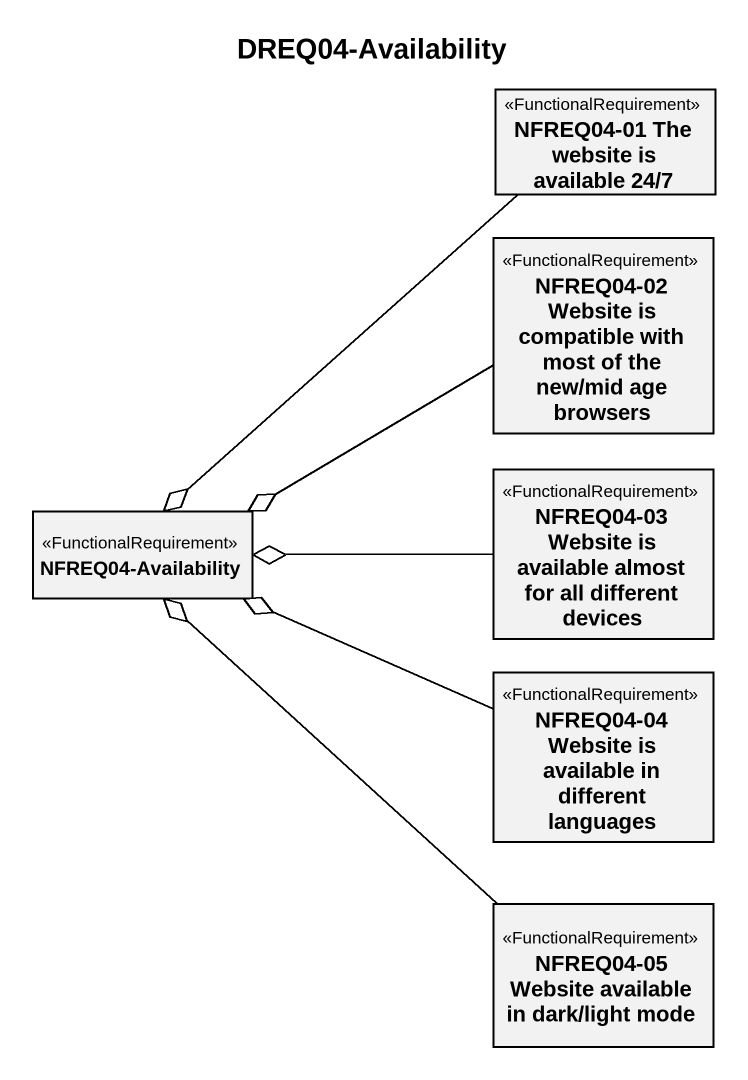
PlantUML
@startuml
title DREQ04-Availability
hide circle
hide empty members
class "NFREQ04-01 The website is available 24/7" as NFREQ04_01_The_website_is <<FunctionalRequirement>>
class "NFREQ04-02 Website is compatible with most of the new/mid age browsers" as NFREQ04_02_Website_is <<FunctionalRequirement>>
class "NFREQ04-Availability" as NFREQ04_Availability <<FunctionalRequirement>>
class "NFREQ04-03 Website is available almost for all different devices" as NFREQ04_03_Website_is <<FunctionalRequirement>>
class "NFREQ04-04 Website is available in different languages" as NFREQ04_04_Website_is <<FunctionalRequirement>>
class "NFREQ04-05 Website available in dark/light mode" as NFREQ04_05_Website <<FunctionalRequirement>>
NFREQ04_01_The_website_is --o NFREQ04_Availability
NFREQ04_02_Website_is -left-o NFREQ04_Availability
NFREQ04_03_Website_is -left-o NFREQ04_Availability
NFREQ04_04_Website_is -left-o NFREQ04_Availability
NFREQ04_05_Website -up-o NFREQ04_Availability
@enduml
